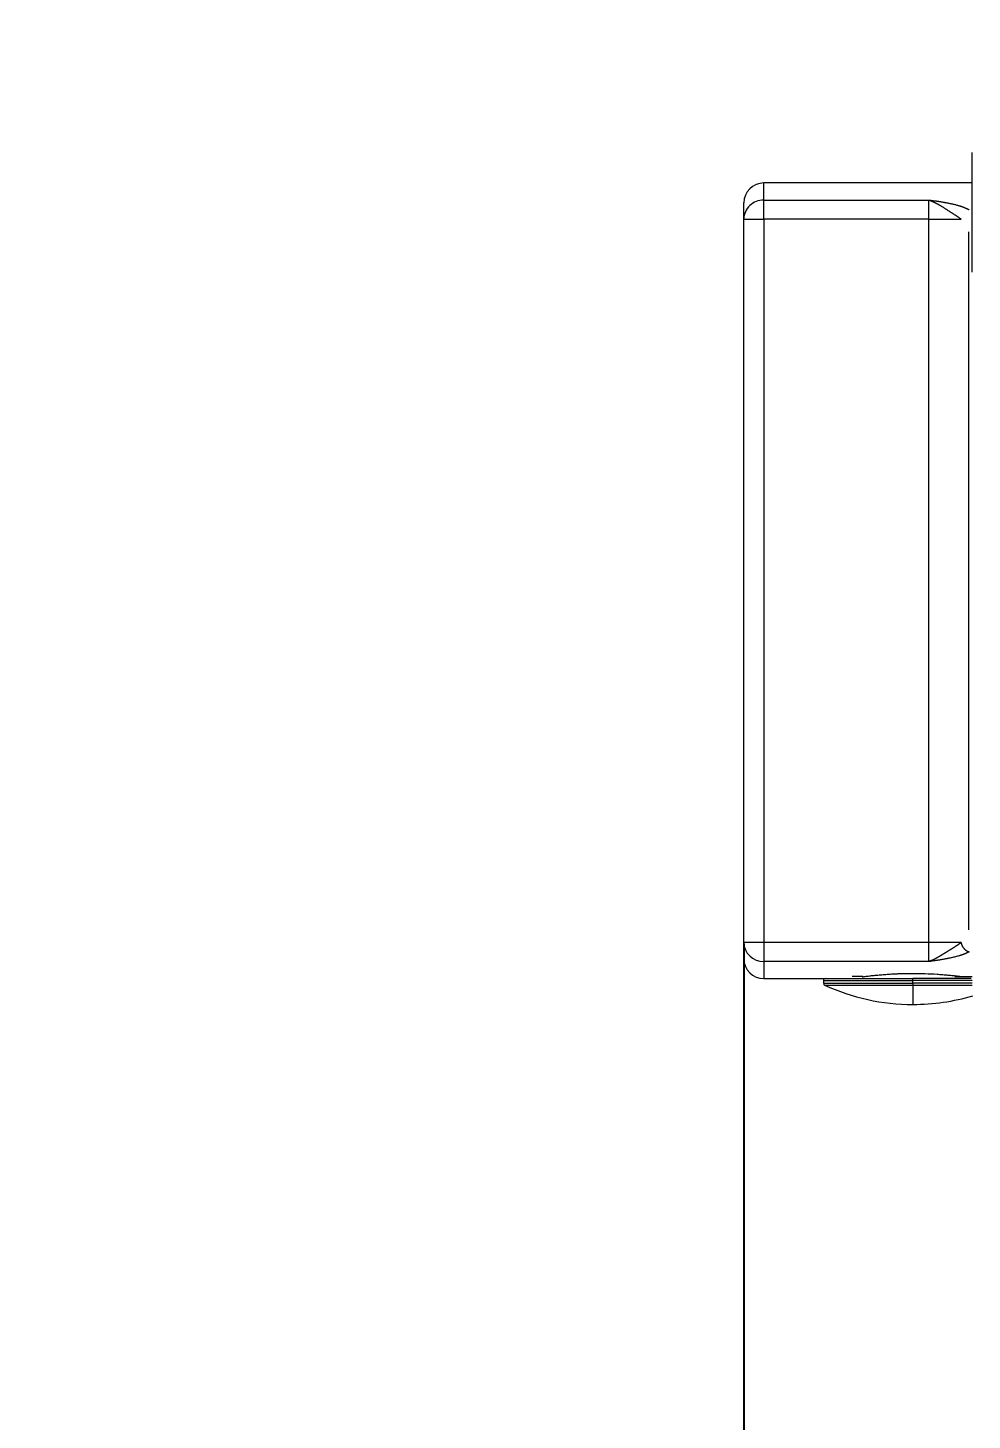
# Model space of a CAD drawing. Header units: millimetres. Extents: x 8883 to 11259, y -10160 to -6800.
# Drawn here: x 10665.3 to 10712.8, y -9149.1 to -9079.1 of the extents above; entities that cross this region are included whole.
import ezdxf

# ---------------------------------------------------------------- set-up
doc = ezdxf.new("R2010")
doc.units = ezdxf.units.MM
doc.layers.add('DIM', color=5, linetype='Continuous', lineweight=13)
doc.styles.add('ARIAL', font='arial.ttf')
doc.dimstyles.get("Standard").update_dxf_attribs({"dimtxt": 15, "dimasz": 15, "dimexe": 0.18, "dimexo": 0.0625, "dimgap": 4, "dimtad": 0, "dimdec": 1, "dimdsep": 46, "dimtxsty": 'ARIAL', "dimcen": 0, "dimclrd": 5, "dimclre": 5, "dimclrt": 5, "dimadec": 0, "dimazin": 0, "dimtfac": 1, "dimtdec": 1, "dimtofl": 0, "dimtmove": 0, "dimatfit": 3, "dimfxl": 1, "dimtolj": 1, "dimtzin": 0, "dimarcsym": 0})

# ---------------------------------------------------------------- blocks, each defined once
blk = doc.blocks.new('*D184')
at = {"layer": 'Defpoints', "color": 0, "transparency": 16777216}
for p in [(10844.315, -9079.145), (10701.336, -9125.132), (10844.315, -9299.148)]:
    blk.add_point(p, dxfattribs=at)
at = {"layer": 'DIM', "color": 5, "lineweight": -2, "transparency": 16777216}
for p, q in [((10844.315, -9079.208), (10844.315, -9299.328)), ((10701.336, -9125.194), (10701.336, -9299.328)), ((10683.336, -9299.148), (10665.336, -9299.148)), ((10701.336, -9299.148), (10719.336, -9299.148)), ((10719.336, -9299.148), (10723.685, -9299.148)), ((10826.315, -9299.148), (10771.76, -9299.148)), ((10844.315, -9299.148), (10826.315, -9299.148)), ((10862.315, -9299.148), (10880.315, -9299.148))]:
    blk.add_line(p, q, dxfattribs=at)
at = {"layer": 'DIM', "color": 5, "transparency": 16777216}
for points in [[(10683.336, -9296.148), (10683.336, -9302.148), (10701.336, -9299.148)], [(10862.315, -9296.148), (10862.315, -9302.148), (10844.315, -9299.148)]]:
    blk.add_solid(points, dxfattribs=at)
at = {"layer": 'DIM', "color": 5, "transparency": 16777216, "insert": (10747.723, -9299.148), "char_height": 18, "attachment_point": 5, "style": 'ARIAL'}
blk.add_mtext('\\A1;143', dxfattribs=at)

msp = doc.modelspace()

# ---------------------------------------------------------------- linework, layer by layer
at = {"linetype": 'Continuous', "lineweight": 13}
for p, q in [((10702.336, -9087.802), (10702.336, -9086.945)), ((10702.336, -9087.802), (10702.336, -9086.945)), ((10702.336, -9088.759), (10702.336, -9087.802)), ((10702.336, -9088.759), (10702.336, -9087.802)), ((10701.336, -9088.759), (10702.336, -9088.759)), ((10701.336, -9088.759), (10702.336, -9088.759)), ((10702.336, -9088.759), (10702.336, -9125.132)), ((10702.336, -9088.759), (10702.336, -9125.132)), ((10702.336, -9125.132), (10701.336, -9125.132)), ((10702.336, -9125.132), (10701.336, -9125.132)), ((10702.336, -9125.132), (10702.336, -9126.089)), ((10702.336, -9125.132), (10702.336, -9126.089)), ((10702.336, -9126.089), (10702.336, -9126.945)), ((10702.336, -9126.089), (10702.336, -9126.945)), ((10705.336, -9127.045), (10709.836, -9127.045)), ((10705.336, -9127.182), (10709.836, -9127.182)), ((10705.394, -9127.272), (10709.836, -9127.272)), ((10707.325, -9126.845), (10706.776, -9126.845)), ((10709.836, -9127.045), (10709.836, -9126.945)), ((10709.836, -9127.182), (10709.836, -9127.045)), ((10712.821, -9127.045), (10709.836, -9127.045)), ((10709.836, -9127.182), (10709.836, -9127.272)), ((10712.821, -9127.182), (10709.836, -9127.182)), ((10709.836, -9127.272), (10709.836, -9128.245)), ((10709.836, -9127.272), (10712.816, -9127.272)), ((10711.949, -9126.845), (10712.815, -9126.845))]:
    msp.add_line(p, q, dxfattribs=at)
at = {"linetype": 'Continuous', "lineweight": 18}
for p, q in [((10712.815, -9086.945), (10702.336, -9086.945)), ((10712.815, -9086.945), (10702.336, -9086.945)), ((10701.336, -9088.759), (10701.336, -9087.945)), ((10701.336, -9088.759), (10701.336, -9087.945)), ((10701.336, -9125.132), (10701.336, -9088.759)), ((10701.336, -9125.132), (10701.336, -9088.759)), ((10701.336, -9125.945), (10701.336, -9125.132)), ((10701.336, -9125.945), (10701.336, -9125.132)), ((10702.336, -9126.945), (10705.436, -9126.945)), ((10702.336, -9126.945), (10705.436, -9126.945)), ((10705.336, -9127.045), (10705.336, -9127.182)), ((10705.436, -9126.945), (10709.836, -9126.945)), ((10712.766, -9126.945), (10709.836, -9126.945))]:
    msp.add_line(p, q, dxfattribs=at)
for centre, radius, start, end in [((10702.336, -9087.945), 1, 90, 180), ((10702.336, -9087.945), 1, 90, 180), ((10702.336, -9125.945), 1, 180, 270), ((10702.336, -9125.945), 1, 180, 270), ((10705.436, -9127.045), 0.1, 90, 180), ((10705.436, -9127.182), 0.1, 180, 245.28832), ((10709.836, -9117.62), 10.625, 245.28832, 270), ((10709.836, -9117.62), 10.625, 270, 286.50084)]:
    msp.add_arc(centre, radius, start, end, dxfattribs=at)
at = {"linetype": 'Continuous', "lineweight": 13}
for centre, start_param, end_param in [((10702.336, -9088.759), 1.570796, 3.141593), ((10702.336, -9088.759), 1.570796, 3.141593), ((10702.336, -9125.132), 3.141593, 4.712389), ((10702.336, -9125.132), 3.141593, 4.712389)]:
    msp.add_ellipse(centre, major_axis=(1, 0), ratio=0.957186, start_param=start_param, end_param=end_param, dxfattribs=at)
at = {"linetype": 'Continuous', "lineweight": 18}
for points, knots in [([(10712.815, -9091.424), (10712.815, -9091.406), (10712.815, -9091.37), (10712.815, -9091.316), (10712.815, -9091.263), (10712.815, -9091.209), (10712.815, -9091.156), (10712.815, -9091.102), (10712.815, -9091.049), (10712.815, -9090.996), (10712.815, -9090.944), (10712.815, -9090.891), (10712.815, -9090.839), (10712.815, -9090.786), (10712.815, -9090.734), (10712.815, -9090.682), (10712.815, -9090.631), (10712.815, -9090.579), (10712.815, -9090.528), (10712.815, -9090.476), (10712.815, -9090.425), (10712.815, -9090.375), (10712.815, -9090.324), (10712.815, -9090.273), (10712.815, -9090.223), (10712.815, -9090.173), (10712.815, -9090.123), (10712.815, -9090.073), (10712.815, -9090.023), (10712.815, -9089.974), (10712.815, -9089.925), (10712.815, -9089.875), (10712.815, -9089.827), (10712.815, -9089.778), (10712.815, -9089.729), (10712.815, -9089.681), (10712.815, -9089.633), (10712.815, -9089.585), (10712.815, -9089.537), (10712.815, -9089.489), (10712.815, -9089.442), (10712.815, -9089.394), (10712.815, -9089.347), (10712.815, -9089.3), (10712.815, -9089.254), (10712.815, -9089.207), (10712.815, -9089.161), (10712.815, -9089.114), (10712.815, -9089.069), (10712.815, -9089.023), (10712.815, -9088.977), (10712.814, -9088.932), (10712.814, -9088.886), (10712.814, -9088.841), (10712.814, -9088.797), (10712.814, -9088.752), (10712.814, -9088.707), (10712.814, -9088.663), (10712.814, -9088.619), (10712.814, -9088.575), (10712.814, -9088.532), (10712.814, -9088.488), (10712.814, -9088.445), (10712.814, -9088.402), (10712.814, -9088.359), (10712.814, -9088.316), (10712.814, -9088.273), (10712.814, -9088.231), (10712.814, -9088.189), (10712.814, -9088.147), (10712.814, -9088.105), (10712.814, -9088.064), (10712.814, -9088.022), (10712.814, -9087.981), (10712.814, -9087.94), (10712.814, -9087.9), (10712.814, -9087.847), (10712.814, -9087.783), (10712.814, -9087.708), (10712.814, -9087.634), (10712.814, -9087.561), (10712.813, -9087.488), (10712.813, -9087.416), (10712.813, -9087.345), (10712.813, -9087.274), (10712.813, -9087.204), (10712.813, -9087.135), (10712.813, -9087.067), (10712.813, -9086.999), (10712.813, -9086.932), (10712.813, -9086.866), (10712.813, -9086.801), (10712.813, -9086.736), (10712.813, -9086.672), (10712.813, -9086.609), (10712.813, -9086.547), (10712.813, -9086.485), (10712.813, -9086.424), (10712.813, -9086.364), (10712.813, -9086.305), (10712.813, -9086.246), (10712.813, -9086.188), (10712.813, -9086.131), (10712.813, -9086.075), (10712.813, -9086.019), (10712.813, -9085.965), (10712.813, -9085.911), (10712.813, -9085.858), (10712.814, -9085.805), (10712.814, -9085.753), (10712.814, -9085.703), (10712.814, -9085.653), (10712.814, -9085.603), (10712.814, -9085.555), (10712.814, -9085.507), (10712.815, -9085.46), (10712.815, -9085.43), (10712.815, -9085.414)], [0, 0, 0, 0, 0.006662, 0.013323, 0.019985, 0.026647, 0.033309, 0.039971, 0.046633, 0.053296, 0.059958, 0.066621, 0.073284, 0.079947, 0.08661, 0.093273, 0.099937, 0.1066, 0.113264, 0.119927, 0.126591, 0.133255, 0.139919, 0.146584, 0.153248, 0.159913, 0.166577, 0.173242, 0.179907, 0.186572, 0.193238, 0.199903, 0.206569, 0.213234, 0.2199, 0.226566, 0.233232, 0.239899, 0.246565, 0.253232, 0.259899, 0.266566, 0.273233, 0.2799, 0.286567, 0.293235, 0.299903, 0.306571, 0.313239, 0.319907, 0.326576, 0.333244, 0.339913, 0.346582, 0.353252, 0.359921, 0.36659, 0.37326, 0.37993, 0.3866, 0.393271, 0.399941, 0.406612, 0.413283, 0.419954, 0.426625, 0.433297, 0.439969, 0.446641, 0.453313, 0.459985, 0.466658, 0.47333, 0.480003, 0.486677, 0.49335, 0.500024, 0.512558, 0.525091, 0.537623, 0.550153, 0.562681, 0.575208, 0.587734, 0.600258, 0.61278, 0.625301, 0.63782, 0.650337, 0.662853, 0.675367, 0.687879, 0.70039, 0.712898, 0.725405, 0.737909, 0.750412, 0.762913, 0.775412, 0.787909, 0.800403, 0.812896, 0.825386, 0.837874, 0.85036, 0.862844, 0.875325, 0.887804, 0.90028, 0.912754, 0.925226, 0.937695, 0.950161, 0.962625, 0.975086, 0.987544, 1, 1, 1, 1]), ([(10710.636, -9087.802), (10710.642, -9087.804), (10710.653, -9087.807), (10710.67, -9087.813), (10710.687, -9087.819), (10710.705, -9087.826), (10710.722, -9087.832), (10710.739, -9087.839), (10710.756, -9087.846), (10710.773, -9087.853), (10710.79, -9087.86), (10710.807, -9087.868), (10710.825, -9087.875), (10710.842, -9087.883), (10710.859, -9087.891), (10710.876, -9087.899), (10710.893, -9087.907), (10710.911, -9087.915), (10710.928, -9087.924), (10710.945, -9087.932), (10710.962, -9087.941), (10710.98, -9087.949), (10710.997, -9087.958), (10711.014, -9087.967), (10711.031, -9087.976), (10711.049, -9087.985), (10711.066, -9087.994), (10711.085, -9088.004), (10711.108, -9088.016), (10711.133, -9088.03), (10711.162, -9088.046), (10711.192, -9088.064), (10711.225, -9088.083), (10711.26, -9088.105), (10711.298, -9088.128), (10711.338, -9088.153), (10711.38, -9088.179), (10711.424, -9088.208), (10711.47, -9088.238), (10711.515, -9088.267), (10711.557, -9088.295), (10711.597, -9088.321), (10711.636, -9088.346), (10711.675, -9088.371), (10711.714, -9088.396), (10711.752, -9088.421), (10711.79, -9088.445), (10711.827, -9088.469), (10711.864, -9088.492), (10711.9, -9088.516), (10711.936, -9088.539), (10711.971, -9088.562), (10712.006, -9088.584), (10712.04, -9088.607), (10712.073, -9088.629), (10712.106, -9088.651), (10712.138, -9088.673), (10712.169, -9088.694), (10712.199, -9088.716), (10712.229, -9088.737), (10712.247, -9088.752), (10712.257, -9088.759)], [0, 0, 0, 0, 0.010611, 0.021212, 0.031802, 0.04238, 0.052945, 0.063496, 0.074033, 0.084554, 0.095058, 0.105545, 0.116013, 0.126462, 0.13689, 0.147296, 0.15768, 0.168041, 0.178378, 0.188691, 0.198981, 0.209245, 0.219485, 0.229699, 0.239888, 0.25005, 0.260185, 0.270292, 0.284095, 0.299378, 0.31612, 0.334305, 0.353911, 0.374914, 0.397289, 0.421006, 0.446033, 0.472336, 0.499886, 0.528653, 0.552352, 0.575883, 0.599254, 0.622469, 0.645537, 0.668465, 0.691258, 0.713924, 0.736471, 0.758905, 0.781233, 0.803461, 0.825596, 0.847645, 0.869612, 0.891503, 0.913324, 0.935079, 0.956774, 0.978413, 1, 1, 1, 1]), ([(10710.636, -9087.802), (10710.671, -9087.806), (10710.738, -9087.815), (10710.833, -9087.828), (10710.919, -9087.84), (10710.994, -9087.85), (10711.059, -9087.859), (10711.114, -9087.867), (10711.167, -9087.875), (10711.222, -9087.884), (10711.281, -9087.893), (10711.341, -9087.904), (10711.401, -9087.914), (10711.463, -9087.925), (10711.524, -9087.937), (10711.587, -9087.949), (10711.658, -9087.963), (10711.736, -9087.979), (10711.818, -9087.997), (10711.898, -9088.016), (10711.973, -9088.034), (10712.044, -9088.053), (10712.112, -9088.072), (10712.169, -9088.089), (10712.217, -9088.104), (10712.256, -9088.118), (10712.296, -9088.131), (10712.334, -9088.145), (10712.373, -9088.16), (10712.411, -9088.175), (10712.448, -9088.19), (10712.485, -9088.206), (10712.521, -9088.222), (10712.557, -9088.239), (10712.593, -9088.257), (10712.628, -9088.274), (10712.651, -9088.286), (10712.662, -9088.293)], [0, 0, 0, 0, 0.045144, 0.086043, 0.122697, 0.155107, 0.183273, 0.207197, 0.22688, 0.252591, 0.278781, 0.305455, 0.332617, 0.360272, 0.388425, 0.417079, 0.446239, 0.486683, 0.525925, 0.563983, 0.600878, 0.636636, 0.671281, 0.704842, 0.726477, 0.748263, 0.770207, 0.792317, 0.814602, 0.837068, 0.859723, 0.882574, 0.905627, 0.92889, 0.952369, 0.97607, 1, 1, 1, 1]), ([(10710.636, -9087.802), (10710.642, -9087.804), (10710.653, -9087.807), (10710.67, -9087.813), (10710.687, -9087.819), (10710.705, -9087.826), (10710.722, -9087.832), (10710.739, -9087.839), (10710.756, -9087.846), (10710.773, -9087.853), (10710.79, -9087.86), (10710.807, -9087.868), (10710.825, -9087.875), (10710.842, -9087.883), (10710.859, -9087.891), (10710.876, -9087.899), (10710.893, -9087.907), (10710.911, -9087.915), (10710.928, -9087.924), (10710.945, -9087.932), (10710.962, -9087.941), (10710.98, -9087.949), (10710.997, -9087.958), (10711.014, -9087.967), (10711.031, -9087.976), (10711.049, -9087.985), (10711.066, -9087.994), (10711.085, -9088.004), (10711.108, -9088.016), (10711.133, -9088.03), (10711.162, -9088.046), (10711.192, -9088.064), (10711.225, -9088.083), (10711.26, -9088.105), (10711.298, -9088.128), (10711.338, -9088.153), (10711.38, -9088.179), (10711.424, -9088.208), (10711.47, -9088.238), (10711.515, -9088.267), (10711.557, -9088.295), (10711.597, -9088.321), (10711.636, -9088.346), (10711.675, -9088.371), (10711.714, -9088.396), (10711.752, -9088.421), (10711.79, -9088.445), (10711.827, -9088.469), (10711.864, -9088.492), (10711.9, -9088.516), (10711.936, -9088.539), (10711.971, -9088.562), (10712.006, -9088.584), (10712.04, -9088.607), (10712.073, -9088.629), (10712.106, -9088.651), (10712.138, -9088.673), (10712.169, -9088.694), (10712.199, -9088.716), (10712.229, -9088.737), (10712.247, -9088.752), (10712.257, -9088.759)], [0, 0, 0, 0, 0.010611, 0.021212, 0.031802, 0.04238, 0.052945, 0.063496, 0.074033, 0.084554, 0.095058, 0.105545, 0.116013, 0.126462, 0.13689, 0.147296, 0.15768, 0.168041, 0.178378, 0.188691, 0.198981, 0.209245, 0.219485, 0.229699, 0.239888, 0.25005, 0.260185, 0.270292, 0.284095, 0.299378, 0.31612, 0.334305, 0.353911, 0.374914, 0.397289, 0.421006, 0.446033, 0.472336, 0.499886, 0.528653, 0.552352, 0.575883, 0.599254, 0.622469, 0.645537, 0.668465, 0.691258, 0.713924, 0.736471, 0.758905, 0.781233, 0.803461, 0.825596, 0.847645, 0.869612, 0.891503, 0.913324, 0.935079, 0.956774, 0.978413, 1, 1, 1, 1]), ([(10710.636, -9087.802), (10710.671, -9087.806), (10710.738, -9087.815), (10710.833, -9087.828), (10710.919, -9087.84), (10710.994, -9087.85), (10711.059, -9087.859), (10711.114, -9087.867), (10711.167, -9087.875), (10711.222, -9087.884), (10711.281, -9087.893), (10711.341, -9087.904), (10711.401, -9087.914), (10711.463, -9087.925), (10711.524, -9087.937), (10711.587, -9087.949), (10711.658, -9087.963), (10711.736, -9087.979), (10711.818, -9087.997), (10711.898, -9088.016), (10711.973, -9088.034), (10712.044, -9088.053), (10712.112, -9088.072), (10712.169, -9088.089), (10712.217, -9088.104), (10712.256, -9088.118), (10712.296, -9088.131), (10712.334, -9088.145), (10712.373, -9088.16), (10712.411, -9088.175), (10712.448, -9088.19), (10712.485, -9088.206), (10712.521, -9088.222), (10712.557, -9088.239), (10712.593, -9088.257), (10712.628, -9088.274), (10712.651, -9088.286), (10712.662, -9088.293)], [0, 0, 0, 0, 0.045144, 0.086043, 0.122697, 0.155107, 0.183273, 0.207197, 0.22688, 0.252591, 0.278781, 0.305455, 0.332617, 0.360272, 0.388425, 0.417079, 0.446239, 0.486683, 0.525925, 0.563983, 0.600878, 0.636636, 0.671281, 0.704842, 0.726477, 0.748263, 0.770207, 0.792317, 0.814602, 0.837068, 0.859723, 0.882574, 0.905627, 0.92889, 0.952369, 0.97607, 1, 1, 1, 1]), ([(10712.662, -9125.598), (10712.657, -9125.601), (10712.648, -9125.606), (10712.633, -9125.614), (10712.618, -9125.622), (10712.603, -9125.63), (10712.588, -9125.637), (10712.572, -9125.645), (10712.556, -9125.653), (10712.54, -9125.66), (10712.524, -9125.667), (10712.508, -9125.675), (10712.491, -9125.682), (10712.475, -9125.689), (10712.458, -9125.696), (10712.441, -9125.703), (10712.424, -9125.71), (10712.406, -9125.717), (10712.389, -9125.724), (10712.371, -9125.731), (10712.353, -9125.737), (10712.335, -9125.744), (10712.316, -9125.751), (10712.298, -9125.757), (10712.279, -9125.763), (10712.26, -9125.77), (10712.241, -9125.776), (10712.221, -9125.782), (10712.202, -9125.788), (10712.182, -9125.795), (10712.14, -9125.807), (10712.074, -9125.826), (10711.979, -9125.851), (10711.876, -9125.876), (10711.766, -9125.901), (10711.666, -9125.922), (10711.58, -9125.939), (10711.509, -9125.953), (10711.437, -9125.966), (10711.363, -9125.98), (10711.288, -9125.993), (10711.211, -9126.005), (10711.133, -9126.018), (10711.054, -9126.03), (10710.973, -9126.043), (10710.891, -9126.055), (10710.807, -9126.066), (10710.722, -9126.078), (10710.665, -9126.085), (10710.636, -9126.089)], [0, 0, 0, 0, 0.010352, 0.020698, 0.031037, 0.041371, 0.051702, 0.062028, 0.072353, 0.082676, 0.092997, 0.103319, 0.113642, 0.123967, 0.134294, 0.144625, 0.154961, 0.165301, 0.175648, 0.186001, 0.196363, 0.206733, 0.217112, 0.227502, 0.237903, 0.248316, 0.258742, 0.269181, 0.279635, 0.290104, 0.30059, 0.345594, 0.393075, 0.443088, 0.495682, 0.550897, 0.583043, 0.61557, 0.648482, 0.681787, 0.715488, 0.749593, 0.784105, 0.819029, 0.854371, 0.890134, 0.926324, 0.962945, 1, 1, 1, 1]), ([(10712.662, -9125.598), (10712.657, -9125.601), (10712.648, -9125.606), (10712.633, -9125.614), (10712.618, -9125.622), (10712.603, -9125.63), (10712.588, -9125.637), (10712.572, -9125.645), (10712.556, -9125.653), (10712.54, -9125.66), (10712.524, -9125.667), (10712.508, -9125.675), (10712.491, -9125.682), (10712.475, -9125.689), (10712.458, -9125.696), (10712.441, -9125.703), (10712.424, -9125.71), (10712.406, -9125.717), (10712.389, -9125.724), (10712.371, -9125.731), (10712.353, -9125.737), (10712.335, -9125.744), (10712.316, -9125.751), (10712.298, -9125.757), (10712.279, -9125.763), (10712.26, -9125.77), (10712.241, -9125.776), (10712.221, -9125.782), (10712.202, -9125.788), (10712.182, -9125.795), (10712.14, -9125.807), (10712.074, -9125.826), (10711.979, -9125.851), (10711.876, -9125.876), (10711.766, -9125.901), (10711.666, -9125.922), (10711.58, -9125.939), (10711.509, -9125.953), (10711.437, -9125.966), (10711.363, -9125.98), (10711.288, -9125.993), (10711.211, -9126.005), (10711.133, -9126.018), (10711.054, -9126.03), (10710.973, -9126.043), (10710.891, -9126.055), (10710.807, -9126.066), (10710.722, -9126.078), (10710.665, -9126.085), (10710.636, -9126.089)], [0, 0, 0, 0, 0.010352, 0.020698, 0.031037, 0.041371, 0.051702, 0.062028, 0.072353, 0.082676, 0.092997, 0.103319, 0.113642, 0.123967, 0.134294, 0.144625, 0.154961, 0.165301, 0.175648, 0.186001, 0.196363, 0.206733, 0.217112, 0.227502, 0.237903, 0.248316, 0.258742, 0.269181, 0.279635, 0.290104, 0.30059, 0.345594, 0.393075, 0.443088, 0.495682, 0.550897, 0.583043, 0.61557, 0.648482, 0.681787, 0.715488, 0.749593, 0.784105, 0.819029, 0.854371, 0.890134, 0.926324, 0.962945, 1, 1, 1, 1]), ([(10707.279, -9126.856), (10707.314, -9126.852), (10707.35, -9126.847), (10707.453, -9126.833), (10707.522, -9126.825), (10707.666, -9126.808), (10707.742, -9126.799), (10707.899, -9126.782), (10707.981, -9126.774), (10708.11, -9126.762), (10708.154, -9126.758), (10708.243, -9126.75), (10708.288, -9126.746), (10708.425, -9126.735), (10708.519, -9126.729), (10708.709, -9126.716), (10708.807, -9126.711), (10708.956, -9126.703), (10709.031, -9126.7), (10709.107, -9126.697), (10709.158, -9126.695), (10709.184, -9126.694), (10709.313, -9126.69), (10709.417, -9126.687), (10709.624, -9126.684), (10709.832, -9126.682), (10710.041, -9126.684), (10710.197, -9126.686), (10710.25, -9126.687), (10710.354, -9126.69), (10710.405, -9126.691), (10710.661, -9126.7), (10710.86, -9126.71), (10711.1, -9126.725), (10711.148, -9126.728), (10711.219, -9126.734), (10711.242, -9126.735), (10711.289, -9126.739), (10711.404, -9126.748), (10711.515, -9126.757), (10711.685, -9126.773), (10711.768, -9126.782), (10711.887, -9126.794), (10711.925, -9126.799), (10711.983, -9126.805), (10712.002, -9126.807), (10712.039, -9126.812), (10712.057, -9126.814), (10712.148, -9126.825), (10712.217, -9126.833), (10712.297, -9126.843), (10712.312, -9126.845), (10712.327, -9126.847)], [0, 0, 0, 0, 0.030974, 0.030974, 0.084101, 0.084101, 0.137229, 0.137229, 0.190357, 0.190357, 0.216921, 0.216921, 0.243485, 0.243485, 0.296613, 0.296613, 0.349741, 0.349741, 0.376305, 0.389587, 0.389587, 0.402869, 0.402869, 0.455997, 0.455997, 0.509125, 0.562253, 0.562253, 0.588816, 0.588816, 0.61538, 0.61538, 0.721636, 0.721636, 0.7482, 0.7482, 0.761482, 0.761482, 0.774764, 0.827892, 0.827892, 0.88102, 0.88102, 0.907584, 0.907584, 0.920866, 0.920866, 0.934148, 0.934148, 0.987276, 0.987276, 1, 1, 1, 1]), ([(10707.356, -9126.846), (10707.367, -9126.845), (10707.377, -9126.843), (10707.453, -9126.833), (10707.522, -9126.825), (10707.666, -9126.808), (10707.742, -9126.799), (10707.899, -9126.782), (10707.981, -9126.774), (10708.11, -9126.762), (10708.154, -9126.758), (10708.243, -9126.75), (10708.288, -9126.746), (10708.425, -9126.735), (10708.519, -9126.729), (10708.709, -9126.716), (10708.807, -9126.711), (10708.956, -9126.703), (10709.031, -9126.7), (10709.107, -9126.697), (10709.158, -9126.695), (10709.184, -9126.694), (10709.313, -9126.69), (10709.417, -9126.687), (10709.624, -9126.684), (10709.832, -9126.682), (10710.041, -9126.684), (10710.197, -9126.686), (10710.25, -9126.687), (10710.354, -9126.69), (10710.405, -9126.691), (10710.661, -9126.7), (10710.86, -9126.71), (10711.1, -9126.725), (10711.148, -9126.728), (10711.219, -9126.734), (10711.242, -9126.735), (10711.289, -9126.739), (10711.404, -9126.748), (10711.515, -9126.757), (10711.685, -9126.773), (10711.768, -9126.782), (10711.887, -9126.794), (10711.925, -9126.799), (10711.983, -9126.805), (10712.002, -9126.807), (10712.039, -9126.812), (10712.057, -9126.814), (10712.148, -9126.825), (10712.217, -9126.833), (10712.297, -9126.843), (10712.312, -9126.845), (10712.327, -9126.847)], [0, 0, 0, 0, 0.009073, 0.009073, 0.063402, 0.063402, 0.11773, 0.11773, 0.172059, 0.172059, 0.199223, 0.199223, 0.226388, 0.226388, 0.280716, 0.280716, 0.335045, 0.335045, 0.362209, 0.375791, 0.375791, 0.389373, 0.389373, 0.443702, 0.443702, 0.498031, 0.552359, 0.552359, 0.579524, 0.579524, 0.606688, 0.606688, 0.715345, 0.715345, 0.74251, 0.74251, 0.756092, 0.756092, 0.769674, 0.824003, 0.824003, 0.878331, 0.878331, 0.905496, 0.905496, 0.919078, 0.919078, 0.93266, 0.93266, 0.986988, 0.986988, 1, 1, 1, 1])]:
    msp.add_open_spline(points, degree=3, knots=knots, dxfattribs=at)
at = {"linetype": 'Continuous', "lineweight": 13}
for points in [[(10702.336, -9087.802), (10710.636, -9087.802)], [(10702.336, -9087.802), (10710.636, -9087.802)], [(10710.636, -9088.759), (10702.336, -9088.759)], [(10710.636, -9088.759), (10702.336, -9088.759)], [(10710.636, -9125.132), (10710.636, -9088.759)], [(10710.636, -9125.132), (10710.636, -9088.759)], [(10710.636, -9125.132), (10702.336, -9125.132)], [(10710.636, -9125.132), (10702.336, -9125.132)], [(10710.636, -9126.089), (10702.336, -9126.089)], [(10710.636, -9126.089), (10702.336, -9126.089)]]:
    msp.add_open_spline(points, degree=1, dxfattribs=at)
for points, weights, degree in [([(10710.636, -9088.759), (10710.636, -9088.017), (10710.636, -9087.802)], [1, 0.802955068513, 1], 2), ([(10710.636, -9088.759), (10710.636, -9088.017), (10710.636, -9087.802)], [1, 0.802955068513, 1], 2), ([(10710.636, -9126.089), (10710.636, -9125.874), (10710.636, -9125.132)], [1, 0.802955068513, 1], 2), ([(10710.636, -9126.089), (10710.636, -9125.874), (10710.636, -9125.132)], [1, 0.802955068513, 1], 2), ([(10712.257, -9125.132), (10712.299, -9125.363), (10712.456, -9125.548), (10712.662, -9125.598)], [1.17157394038, 0.97592053288, 0.947601347794, 1.08661638512], 3), ([(10712.257, -9125.132), (10712.299, -9125.363), (10712.456, -9125.548), (10712.662, -9125.598)], [1.17157394038, 0.97592053288, 0.947601347794, 1.08661638512], 3)]:
    msp.add_rational_spline(points, weights, degree=degree, dxfattribs=at)
for points, knots in [([(10710.636, -9088.759), (10710.793, -9088.759), (10710.951, -9088.759), (10711.257, -9088.759), (10711.406, -9088.759), (10711.686, -9088.759), (10711.818, -9088.759), (10712.057, -9088.759), (10712.165, -9088.759), (10712.257, -9088.759)], [0, 0, 0, 0, 0.25, 0.25, 0.5, 0.5, 0.75, 0.75, 1, 1, 1, 1]), ([(10710.636, -9088.759), (10710.793, -9088.759), (10710.951, -9088.759), (10711.257, -9088.759), (10711.406, -9088.759), (10711.686, -9088.759), (10711.818, -9088.759), (10712.057, -9088.759), (10712.165, -9088.759), (10712.257, -9088.759)], [0, 0, 0, 0, 0.25, 0.25, 0.5, 0.5, 0.75, 0.75, 1, 1, 1, 1]), ([(10712.257, -9125.132), (10712.252, -9125.136), (10712.243, -9125.143), (10712.229, -9125.154), (10712.214, -9125.165), (10712.2, -9125.176), (10712.185, -9125.187), (10712.17, -9125.198), (10712.156, -9125.209), (10712.141, -9125.22), (10712.125, -9125.231), (10712.11, -9125.241), (10712.095, -9125.252), (10712.079, -9125.263), (10712.064, -9125.274), (10712.048, -9125.284), (10712.032, -9125.295), (10712.016, -9125.306), (10712, -9125.316), (10711.984, -9125.327), (10711.968, -9125.338), (10711.952, -9125.348), (10711.935, -9125.359), (10711.919, -9125.369), (10711.903, -9125.38), (10711.886, -9125.39), (10711.87, -9125.401), (10711.853, -9125.411), (10711.836, -9125.422), (10711.82, -9125.432), (10711.803, -9125.443), (10711.786, -9125.453), (10711.769, -9125.463), (10711.753, -9125.474), (10711.736, -9125.484), (10711.719, -9125.495), (10711.702, -9125.505), (10711.685, -9125.515), (10711.669, -9125.526), (10711.652, -9125.536), (10711.635, -9125.546), (10711.618, -9125.557), (10711.601, -9125.567), (10711.584, -9125.577), (10711.567, -9125.587), (10711.551, -9125.598), (10711.534, -9125.608), (10711.517, -9125.618), (10711.5, -9125.628), (10711.484, -9125.638), (10711.467, -9125.649), (10711.45, -9125.659), (10711.434, -9125.669), (10711.417, -9125.679), (10711.401, -9125.689), (10711.384, -9125.699), (10711.368, -9125.709), (10711.351, -9125.719), (10711.335, -9125.729), (10711.313, -9125.742), (10711.286, -9125.758), (10711.254, -9125.778), (10711.222, -9125.797), (10711.189, -9125.817), (10711.156, -9125.836), (10711.123, -9125.856), (10711.089, -9125.875), (10711.056, -9125.895), (10711.022, -9125.914), (10710.988, -9125.932), (10710.953, -9125.951), (10710.919, -9125.969), (10710.884, -9125.986), (10710.849, -9126.003), (10710.814, -9126.019), (10710.779, -9126.035), (10710.744, -9126.05), (10710.708, -9126.064), (10710.672, -9126.077), (10710.648, -9126.085), (10710.636, -9126.089)], [0, 0, 0, 0, 0.010759, 0.021493, 0.0322, 0.042881, 0.053536, 0.064165, 0.074768, 0.085344, 0.095894, 0.106419, 0.116917, 0.12739, 0.137839, 0.148263, 0.158663, 0.169039, 0.179392, 0.189723, 0.20003, 0.210316, 0.220579, 0.23082, 0.24104, 0.251238, 0.261415, 0.27157, 0.281705, 0.291818, 0.301911, 0.311983, 0.322034, 0.332065, 0.342076, 0.352068, 0.362039, 0.371992, 0.381926, 0.39184, 0.401736, 0.411613, 0.421472, 0.431312, 0.441134, 0.450936, 0.46072, 0.470486, 0.480232, 0.48996, 0.499668, 0.509357, 0.519026, 0.528676, 0.538307, 0.547919, 0.557512, 0.567086, 0.576641, 0.586176, 0.604959, 0.623957, 0.643171, 0.662598, 0.682238, 0.702089, 0.722149, 0.742416, 0.762888, 0.78356, 0.804429, 0.825488, 0.84673, 0.868148, 0.889735, 0.911487, 0.933397, 0.955457, 0.977661, 1, 1, 1, 1]), ([(10712.257, -9125.132), (10712.165, -9125.132), (10712.057, -9125.132), (10711.818, -9125.132), (10711.686, -9125.132), (10711.406, -9125.132), (10711.257, -9125.132), (10710.951, -9125.132), (10710.793, -9125.132), (10710.636, -9125.132)], [0, 0, 0, 0, 0.25, 0.25, 0.5, 0.5, 0.75, 0.75, 1, 1, 1, 1]), ([(10712.257, -9125.132), (10712.252, -9125.136), (10712.243, -9125.143), (10712.229, -9125.154), (10712.214, -9125.165), (10712.2, -9125.176), (10712.185, -9125.187), (10712.17, -9125.198), (10712.156, -9125.209), (10712.141, -9125.22), (10712.125, -9125.231), (10712.11, -9125.241), (10712.095, -9125.252), (10712.079, -9125.263), (10712.064, -9125.274), (10712.048, -9125.284), (10712.032, -9125.295), (10712.016, -9125.306), (10712, -9125.316), (10711.984, -9125.327), (10711.968, -9125.338), (10711.952, -9125.348), (10711.935, -9125.359), (10711.919, -9125.369), (10711.903, -9125.38), (10711.886, -9125.39), (10711.87, -9125.401), (10711.853, -9125.411), (10711.836, -9125.422), (10711.82, -9125.432), (10711.803, -9125.443), (10711.786, -9125.453), (10711.769, -9125.463), (10711.753, -9125.474), (10711.736, -9125.484), (10711.719, -9125.495), (10711.702, -9125.505), (10711.685, -9125.515), (10711.669, -9125.526), (10711.652, -9125.536), (10711.635, -9125.546), (10711.618, -9125.557), (10711.601, -9125.567), (10711.584, -9125.577), (10711.567, -9125.587), (10711.551, -9125.598), (10711.534, -9125.608), (10711.517, -9125.618), (10711.5, -9125.628), (10711.484, -9125.638), (10711.467, -9125.649), (10711.45, -9125.659), (10711.434, -9125.669), (10711.417, -9125.679), (10711.401, -9125.689), (10711.384, -9125.699), (10711.368, -9125.709), (10711.351, -9125.719), (10711.335, -9125.729), (10711.313, -9125.742), (10711.286, -9125.758), (10711.254, -9125.778), (10711.222, -9125.797), (10711.189, -9125.817), (10711.156, -9125.836), (10711.123, -9125.856), (10711.089, -9125.875), (10711.056, -9125.895), (10711.022, -9125.914), (10710.988, -9125.932), (10710.953, -9125.951), (10710.919, -9125.969), (10710.884, -9125.986), (10710.849, -9126.003), (10710.814, -9126.019), (10710.779, -9126.035), (10710.744, -9126.05), (10710.708, -9126.064), (10710.672, -9126.077), (10710.648, -9126.085), (10710.636, -9126.089)], [0, 0, 0, 0, 0.010759, 0.021493, 0.0322, 0.042881, 0.053536, 0.064165, 0.074768, 0.085344, 0.095894, 0.106419, 0.116917, 0.12739, 0.137839, 0.148263, 0.158663, 0.169039, 0.179392, 0.189723, 0.20003, 0.210316, 0.220579, 0.23082, 0.24104, 0.251238, 0.261415, 0.27157, 0.281705, 0.291818, 0.301911, 0.311983, 0.322034, 0.332065, 0.342076, 0.352068, 0.362039, 0.371992, 0.381926, 0.39184, 0.401736, 0.411613, 0.421472, 0.431312, 0.441134, 0.450936, 0.46072, 0.470486, 0.480232, 0.48996, 0.499668, 0.509357, 0.519026, 0.528676, 0.538307, 0.547919, 0.557512, 0.567086, 0.576641, 0.586176, 0.604959, 0.623957, 0.643171, 0.662598, 0.682238, 0.702089, 0.722149, 0.742416, 0.762888, 0.78356, 0.804429, 0.825488, 0.84673, 0.868148, 0.889735, 0.911487, 0.933397, 0.955457, 0.977661, 1, 1, 1, 1]), ([(10712.257, -9125.132), (10712.165, -9125.132), (10712.057, -9125.132), (10711.818, -9125.132), (10711.686, -9125.132), (10711.406, -9125.132), (10711.257, -9125.132), (10710.951, -9125.132), (10710.793, -9125.132), (10710.636, -9125.132)], [0, 0, 0, 0, 0.25, 0.25, 0.5, 0.5, 0.75, 0.75, 1, 1, 1, 1])]:
    msp.add_open_spline(points, degree=3, knots=knots, dxfattribs=at)
at = {"linetype": 'Continuous', "lineweight": 18}
for points, weights in [([(10712.636, -9089.395), (10712.636, -9094.751), (10712.636, -9107.036)], [1, 0.84608557526, 1]), ([(10712.636, -9089.395), (10712.636, -9094.751), (10712.636, -9107.036)], [1, 0.84608557526, 1]), ([(10712.636, -9107.036), (10712.636, -9119.195), (10712.636, -9124.495)], [1, 0.848546971716, 1]), ([(10712.636, -9107.036), (10712.636, -9119.195), (10712.636, -9124.495)], [1, 0.848546971716, 1])]:
    msp.add_rational_spline(points, weights, degree=2, dxfattribs=at)

# ---------------------------------------------------------------- dimensions: what is measured, and where the dimension line sits
at = {"layer": 'DIM', "color": 3}
dim = msp.add_linear_dim(base=(10844.315, -9299.148), p1=(10701.336, -9125.132), p2=(10844.315, -9079.145), dimstyle='Standard', override={"dimtxt": 18, "dimasz": 18, "dimgap": 5}, dxfattribs=at)
dim.commit()
dim.dimension.update_dxf_attribs({"geometry": '*D184', "text_midpoint": (10747.723, -9299.148), "dimtype": 160})

doc.saveas('drawing.dxf')
